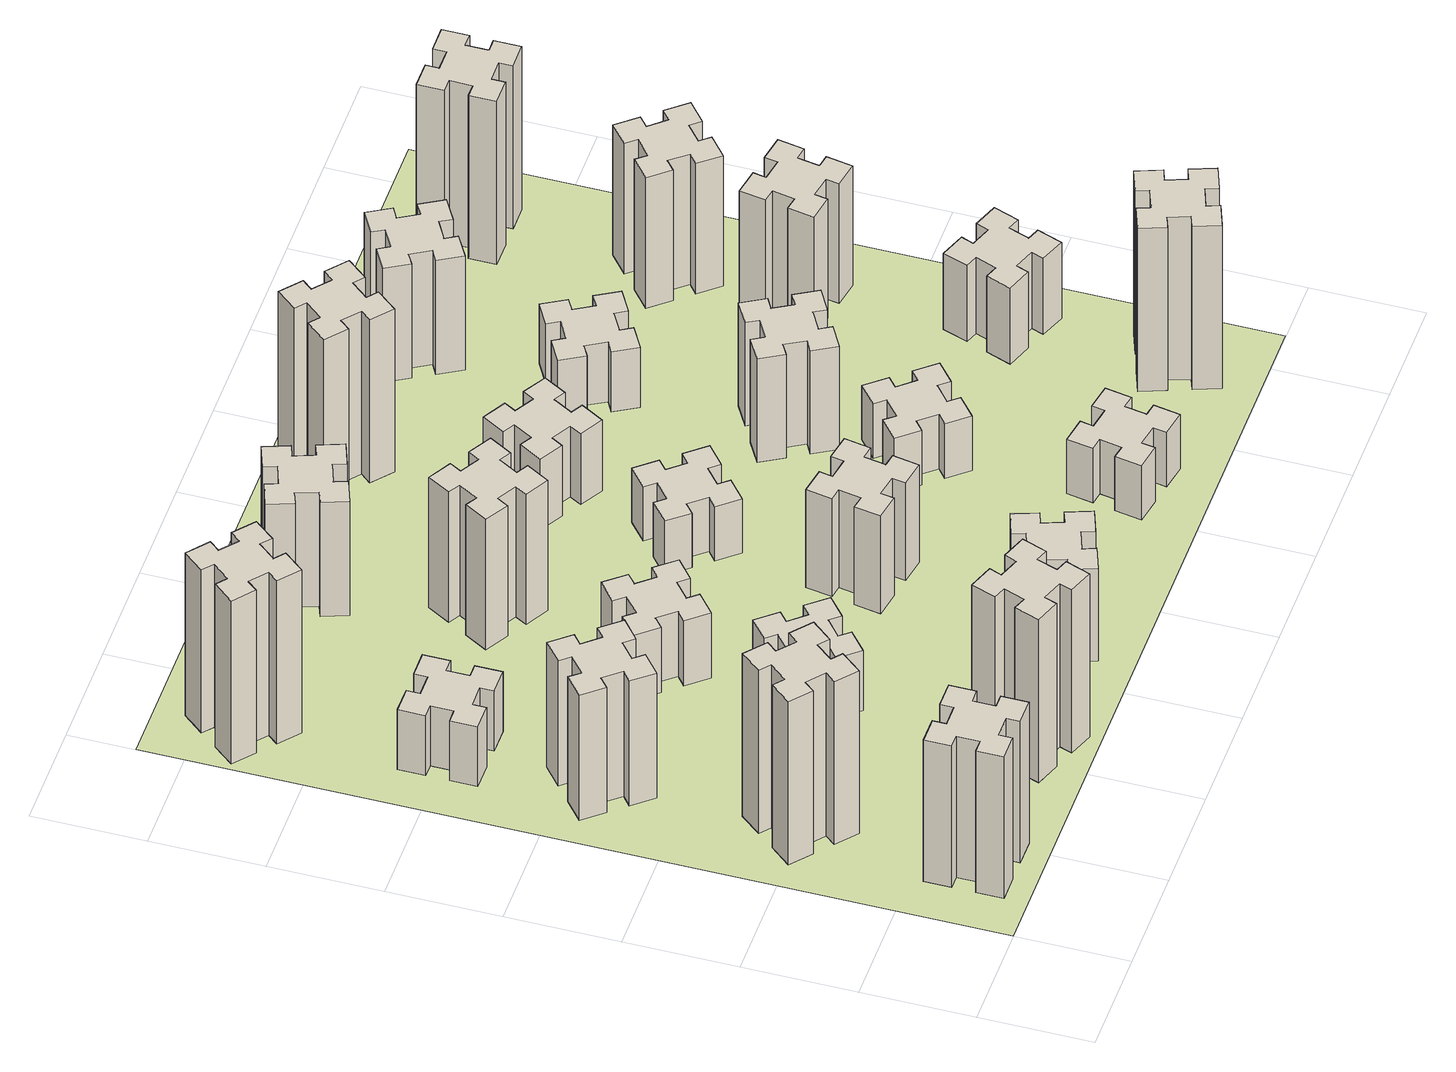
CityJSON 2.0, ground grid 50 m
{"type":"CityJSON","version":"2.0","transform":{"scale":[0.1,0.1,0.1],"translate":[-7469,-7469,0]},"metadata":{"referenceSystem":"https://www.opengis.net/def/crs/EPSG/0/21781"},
"CityObjects":{
"building1":{"type":"Building","attributes":{"class":"1000","function":"1000","usage":"1000","yearOfConstruction":2016,"roofType":"1000","measuredHeight":78,"storeysAboveGround":30,"storeysBelowGround":0},"geometry":[{"type":"Solid","lod":"1","boundaries":[[[[0,1,2,3,4,5,6,7,8,9,10,11,12,13,14,15,16,17,18,19]],[[17,16,20,21]],[[16,15,22,20]],[[15,14,23,22]],[[14,13,24,23]],[[13,12,25,24]],[[12,11,26,25]],[[11,10,27,26]],[[10,9,28,27]],[[9,8,29,28]],[[8,7,30,29]],[[7,6,31,30]],[[6,5,32,31]],[[5,4,33,32]],[[4,3,34,33]],[[3,2,35,34]],[[2,1,36,35]],[[1,0,37,36]],[[0,19,38,37]],[[19,18,39,38]],[[18,17,21,39]],[[24,25,26,27,28,29,30,31,32,33,34,35,36,37,38,39,21,20,22,23]]]]}]},
"building2":{"type":"Building","attributes":{"class":"1000","function":"1000","usage":"1000","yearOfConstruction":2016,"roofType":"1000","measuredHeight":90,"storeysAboveGround":30,"storeysBelowGround":0},"geometry":[{"type":"Solid","lod":"1","boundaries":[[[[40,41,42,43,44,45,46,47,48,49,50,51,52,53,54,55,56,57,58,59]],[[57,56,60,61]],[[56,55,62,60]],[[55,54,63,62]],[[54,53,64,63]],[[53,52,65,64]],[[52,51,66,65]],[[51,50,67,66]],[[50,49,68,67]],[[49,48,69,68]],[[48,47,70,69]],[[47,46,71,70]],[[46,45,72,71]],[[45,44,73,72]],[[44,43,74,73]],[[43,42,75,74]],[[42,41,76,75]],[[41,40,77,76]],[[40,59,78,77]],[[59,58,79,78]],[[58,57,61,79]],[[64,65,66,67,68,69,70,71,72,73,74,75,76,77,78,79,61,60,62,63]]]]}]},
"building3":{"type":"Building","attributes":{"class":"1000","function":"1000","usage":"1000","yearOfConstruction":2016,"roofType":"1000","measuredHeight":69,"storeysAboveGround":30,"storeysBelowGround":0},"geometry":[{"type":"Solid","lod":"1","boundaries":[[[[80,81,82,83,84,85,86,87,88,89,90,91,92,93,94,95,96,97,98,99]],[[97,96,100,101]],[[96,95,102,100]],[[95,94,103,102]],[[94,93,104,103]],[[93,92,105,104]],[[92,91,106,105]],[[91,90,107,106]],[[90,89,108,107]],[[89,88,109,108]],[[88,87,110,109]],[[87,86,111,110]],[[86,85,112,111]],[[85,84,113,112]],[[84,83,114,113]],[[83,82,115,114]],[[82,81,116,115]],[[81,80,117,116]],[[80,99,118,117]],[[99,98,119,118]],[[98,97,101,119]],[[104,105,106,107,108,109,110,111,112,113,114,115,116,117,118,119,101,100,102,103]]]]}]},
"building4":{"type":"Building","attributes":{"class":"1000","function":"1000","usage":"1000","yearOfConstruction":2016,"roofType":"1000","measuredHeight":33,"storeysAboveGround":30,"storeysBelowGround":0},"geometry":[{"type":"Solid","lod":"1","boundaries":[[[[120,121,122,123,124,125,126,127,128,129,130,131,132,133,134,135,136,137,138,139]],[[137,136,140,141]],[[136,135,142,140]],[[135,134,143,142]],[[134,133,144,143]],[[133,132,145,144]],[[132,131,146,145]],[[131,130,147,146]],[[130,129,148,147]],[[129,128,149,148]],[[128,127,150,149]],[[127,126,151,150]],[[126,125,152,151]],[[125,124,153,152]],[[124,123,154,153]],[[123,122,155,154]],[[122,121,156,155]],[[121,120,157,156]],[[120,139,158,157]],[[139,138,159,158]],[[138,137,141,159]],[[144,145,146,147,148,149,150,151,152,153,154,155,156,157,158,159,141,140,142,143]]]]}]},
"building5":{"type":"Building","attributes":{"class":"1000","function":"1000","usage":"1000","yearOfConstruction":2016,"roofType":"1000","measuredHeight":90,"storeysAboveGround":30,"storeysBelowGround":0},"geometry":[{"type":"Solid","lod":"1","boundaries":[[[[160,161,162,163,164,165,166,167,168,169,170,171,172,173,174,175,176,177,178,179]],[[177,176,180,181]],[[176,175,182,180]],[[175,174,183,182]],[[174,173,184,183]],[[173,172,185,184]],[[172,171,186,185]],[[171,170,187,186]],[[170,169,188,187]],[[169,168,189,188]],[[168,167,190,189]],[[167,166,191,190]],[[166,165,192,191]],[[165,164,193,192]],[[164,163,194,193]],[[163,162,195,194]],[[162,161,196,195]],[[161,160,197,196]],[[160,179,198,197]],[[179,178,199,198]],[[178,177,181,199]],[[184,185,186,187,188,189,190,191,192,193,194,195,196,197,198,199,181,180,182,183]]]]}]},
"building6":{"type":"Building","attributes":{"class":"1000","function":"1000","usage":"1000","yearOfConstruction":2016,"roofType":"1000","measuredHeight":90,"storeysAboveGround":30,"storeysBelowGround":0},"geometry":[{"type":"Solid","lod":"1","boundaries":[[[[200,201,202,203,204,205,206,207,208,209,210,211,212,213,214,215,216,217,218,219]],[[217,216,220,221]],[[216,215,222,220]],[[215,214,223,222]],[[214,213,224,223]],[[213,212,225,224]],[[212,211,226,225]],[[211,210,227,226]],[[210,209,228,227]],[[209,208,229,228]],[[208,207,230,229]],[[207,206,231,230]],[[206,205,232,231]],[[205,204,233,232]],[[204,203,234,233]],[[203,202,235,234]],[[202,201,236,235]],[[201,200,237,236]],[[200,219,238,237]],[[219,218,239,238]],[[218,217,221,239]],[[224,225,226,227,228,229,230,231,232,233,234,235,236,237,238,239,221,220,222,223]]]]}]},
"building7":{"type":"Building","attributes":{"class":"1000","function":"1000","usage":"1000","yearOfConstruction":2016,"roofType":"1000","measuredHeight":33,"storeysAboveGround":30,"storeysBelowGround":0},"geometry":[{"type":"Solid","lod":"1","boundaries":[[[[240,241,242,243,244,245,246,247,248,249,250,251,252,253,254,255,256,257,258,259]],[[257,256,260,261]],[[256,255,262,260]],[[255,254,263,262]],[[254,253,264,263]],[[253,252,265,264]],[[252,251,266,265]],[[251,250,267,266]],[[250,249,268,267]],[[249,248,269,268]],[[248,247,270,269]],[[247,246,271,270]],[[246,245,272,271]],[[245,244,273,272]],[[244,243,274,273]],[[243,242,275,274]],[[242,241,276,275]],[[241,240,277,276]],[[240,259,278,277]],[[259,258,279,278]],[[258,257,261,279]],[[264,265,266,267,268,269,270,271,272,273,274,275,276,277,278,279,261,260,262,263]]]]}]},
"building8":{"type":"Building","attributes":{"class":"1000","function":"1000","usage":"1000","yearOfConstruction":2016,"roofType":"1000","measuredHeight":36,"storeysAboveGround":30,"storeysBelowGround":0},"geometry":[{"type":"Solid","lod":"1","boundaries":[[[[280,281,282,283,284,285,286,287,288,289,290,291,292,293,294,295,296,297,298,299]],[[297,296,300,301]],[[296,295,302,300]],[[295,294,303,302]],[[294,293,304,303]],[[293,292,305,304]],[[292,291,306,305]],[[291,290,307,306]],[[290,289,308,307]],[[289,288,309,308]],[[288,287,310,309]],[[287,286,311,310]],[[286,285,312,311]],[[285,284,313,312]],[[284,283,314,313]],[[283,282,315,314]],[[282,281,316,315]],[[281,280,317,316]],[[280,299,318,317]],[[299,298,319,318]],[[298,297,301,319]],[[304,305,306,307,308,309,310,311,312,313,314,315,316,317,318,319,301,300,302,303]]]]}]},
"building9":{"type":"Building","attributes":{"class":"1000","function":"1000","usage":"1000","yearOfConstruction":2016,"roofType":"1000","measuredHeight":51,"storeysAboveGround":30,"storeysBelowGround":0},"geometry":[{"type":"Solid","lod":"1","boundaries":[[[[320,321,322,323,324,325,326,327,328,329,330,331,332,333,334,335,336,337,338,339]],[[337,336,340,341]],[[336,335,342,340]],[[335,334,343,342]],[[334,333,344,343]],[[333,332,345,344]],[[332,331,346,345]],[[331,330,347,346]],[[330,329,348,347]],[[329,328,349,348]],[[328,327,350,349]],[[327,326,351,350]],[[326,325,352,351]],[[325,324,353,352]],[[324,323,354,353]],[[323,322,355,354]],[[322,321,356,355]],[[321,320,357,356]],[[320,339,358,357]],[[339,338,359,358]],[[338,337,341,359]],[[344,345,346,347,348,349,350,351,352,353,354,355,356,357,358,359,341,340,342,343]]]]}]},
"building10":{"type":"Building","attributes":{"class":"1000","function":"1000","usage":"1000","yearOfConstruction":2016,"roofType":"1000","measuredHeight":72,"storeysAboveGround":30,"storeysBelowGround":0},"geometry":[{"type":"Solid","lod":"1","boundaries":[[[[360,361,362,363,364,365,366,367,368,369,370,371,372,373,374,375,376,377,378,379]],[[377,376,380,381]],[[376,375,382,380]],[[375,374,383,382]],[[374,373,384,383]],[[373,372,385,384]],[[372,371,386,385]],[[371,370,387,386]],[[370,369,388,387]],[[369,368,389,388]],[[368,367,390,389]],[[367,366,391,390]],[[366,365,392,391]],[[365,364,393,392]],[[364,363,394,393]],[[363,362,395,394]],[[362,361,396,395]],[[361,360,397,396]],[[360,379,398,397]],[[379,378,399,398]],[[378,377,381,399]],[[384,385,386,387,388,389,390,391,392,393,394,395,396,397,398,399,381,380,382,383]]]]}]},
"building11":{"type":"Building","attributes":{"class":"1000","function":"1000","usage":"1000","yearOfConstruction":2016,"roofType":"1000","measuredHeight":63,"storeysAboveGround":30,"storeysBelowGround":0},"geometry":[{"type":"Solid","lod":"1","boundaries":[[[[400,401,402,403,404,405,406,407,408,409,410,411,412,413,414,415,416,417,418,419]],[[417,416,420,421]],[[416,415,422,420]],[[415,414,423,422]],[[414,413,424,423]],[[413,412,425,424]],[[412,411,426,425]],[[411,410,427,426]],[[410,409,428,427]],[[409,408,429,428]],[[408,407,430,429]],[[407,406,431,430]],[[406,405,432,431]],[[405,404,433,432]],[[404,403,434,433]],[[403,402,435,434]],[[402,401,436,435]],[[401,400,437,436]],[[400,419,438,437]],[[419,418,439,438]],[[418,417,421,439]],[[424,425,426,427,428,429,430,431,432,433,434,435,436,437,438,439,421,420,422,423]]]]}]},
"building12":{"type":"Building","attributes":{"class":"1000","function":"1000","usage":"1000","yearOfConstruction":2016,"roofType":"1000","measuredHeight":54,"storeysAboveGround":30,"storeysBelowGround":0},"geometry":[{"type":"Solid","lod":"1","boundaries":[[[[440,441,442,443,444,445,446,447,448,449,450,451,452,453,454,455,456,457,458,459]],[[457,456,460,461]],[[456,455,462,460]],[[455,454,463,462]],[[454,453,464,463]],[[453,452,465,464]],[[452,451,466,465]],[[451,450,467,466]],[[450,449,468,467]],[[449,448,469,468]],[[448,447,470,469]],[[447,446,471,470]],[[446,445,472,471]],[[445,444,473,472]],[[444,443,474,473]],[[443,442,475,474]],[[442,441,476,475]],[[441,440,477,476]],[[440,459,478,477]],[[459,458,479,478]],[[458,457,461,479]],[[464,465,466,467,468,469,470,471,472,473,474,475,476,477,478,479,461,460,462,463]]]]}]},
"building13":{"type":"Building","attributes":{"class":"1000","function":"1000","usage":"1000","yearOfConstruction":2016,"roofType":"1000","measuredHeight":30,"storeysAboveGround":30,"storeysBelowGround":0},"geometry":[{"type":"Solid","lod":"1","boundaries":[[[[480,481,482,483,484,485,486,487,488,489,490,491,492,493,494,495,496,497,498,499]],[[497,496,500,501]],[[496,495,502,500]],[[495,494,503,502]],[[494,493,504,503]],[[493,492,505,504]],[[492,491,506,505]],[[491,490,507,506]],[[490,489,508,507]],[[489,488,509,508]],[[488,487,510,509]],[[487,486,511,510]],[[486,485,512,511]],[[485,484,513,512]],[[484,483,514,513]],[[483,482,515,514]],[[482,481,516,515]],[[481,480,517,516]],[[480,499,518,517]],[[499,498,519,518]],[[498,497,501,519]],[[504,505,506,507,508,509,510,511,512,513,514,515,516,517,518,519,501,500,502,503]]]]}]},
"building14":{"type":"Building","attributes":{"class":"1000","function":"1000","usage":"1000","yearOfConstruction":2016,"roofType":"1000","measuredHeight":39,"storeysAboveGround":30,"storeysBelowGround":0},"geometry":[{"type":"Solid","lod":"1","boundaries":[[[[520,521,522,523,524,525,526,527,528,529,530,531,532,533,534,535,536,537,538,539]],[[537,536,540,541]],[[536,535,542,540]],[[535,534,543,542]],[[534,533,544,543]],[[533,532,545,544]],[[532,531,546,545]],[[531,530,547,546]],[[530,529,548,547]],[[529,528,549,548]],[[528,527,550,549]],[[527,526,551,550]],[[526,525,552,551]],[[525,524,553,552]],[[524,523,554,553]],[[523,522,555,554]],[[522,521,556,555]],[[521,520,557,556]],[[520,539,558,557]],[[539,538,559,558]],[[538,537,541,559]],[[544,545,546,547,548,549,550,551,552,553,554,555,556,557,558,559,541,540,542,543]]]]}]},
"building15":{"type":"Building","attributes":{"class":"1000","function":"1000","usage":"1000","yearOfConstruction":2016,"roofType":"1000","measuredHeight":30,"storeysAboveGround":30,"storeysBelowGround":0},"geometry":[{"type":"Solid","lod":"1","boundaries":[[[[560,561,562,563,564,565,566,567,568,569,570,571,572,573,574,575,576,577,578,579]],[[577,576,580,581]],[[576,575,582,580]],[[575,574,583,582]],[[574,573,584,583]],[[573,572,585,584]],[[572,571,586,585]],[[571,570,587,586]],[[570,569,588,587]],[[569,568,589,588]],[[568,567,590,589]],[[567,566,591,590]],[[566,565,592,591]],[[565,564,593,592]],[[564,563,594,593]],[[563,562,595,594]],[[562,561,596,595]],[[561,560,597,596]],[[560,579,598,597]],[[579,578,599,598]],[[578,577,581,599]],[[584,585,586,587,588,589,590,591,592,593,594,595,596,597,598,599,581,580,582,583]]]]}]},
"building16":{"type":"Building","attributes":{"class":"1000","function":"1000","usage":"1000","yearOfConstruction":2016,"roofType":"1000","measuredHeight":90,"storeysAboveGround":30,"storeysBelowGround":0},"geometry":[{"type":"Solid","lod":"1","boundaries":[[[[600,601,602,603,604,605,606,607,608,609,610,611,612,613,614,615,616,617,618,619]],[[617,616,620,621]],[[616,615,622,620]],[[615,614,623,622]],[[614,613,624,623]],[[613,612,625,624]],[[612,611,626,625]],[[611,610,627,626]],[[610,609,628,627]],[[609,608,629,628]],[[608,607,630,629]],[[607,606,631,630]],[[606,605,632,631]],[[605,604,633,632]],[[604,603,634,633]],[[603,602,635,634]],[[602,601,636,635]],[[601,600,637,636]],[[600,619,638,637]],[[619,618,639,638]],[[618,617,621,639]],[[624,625,626,627,628,629,630,631,632,633,634,635,636,637,638,639,621,620,622,623]]]]}]},
"building17":{"type":"Building","attributes":{"class":"1000","function":"1000","usage":"1000","yearOfConstruction":2016,"roofType":"1000","measuredHeight":30,"storeysAboveGround":30,"storeysBelowGround":0},"geometry":[{"type":"Solid","lod":"1","boundaries":[[[[640,641,642,643,644,645,646,647,648,649,650,651,652,653,654,655,656,657,658,659]],[[657,656,660,661]],[[656,655,662,660]],[[655,654,663,662]],[[654,653,664,663]],[[653,652,665,664]],[[652,651,666,665]],[[651,650,667,666]],[[650,649,668,667]],[[649,648,669,668]],[[648,647,670,669]],[[647,646,671,670]],[[646,645,672,671]],[[645,644,673,672]],[[644,643,674,673]],[[643,642,675,674]],[[642,641,676,675]],[[641,640,677,676]],[[640,659,678,677]],[[659,658,679,678]],[[658,657,661,679]],[[664,665,666,667,668,669,670,671,672,673,674,675,676,677,678,679,661,660,662,663]]]]}]},
"building18":{"type":"Building","attributes":{"class":"1000","function":"1000","usage":"1000","yearOfConstruction":2016,"roofType":"1000","measuredHeight":57,"storeysAboveGround":30,"storeysBelowGround":0},"geometry":[{"type":"Solid","lod":"1","boundaries":[[[[680,681,682,683,684,685,686,687,688,689,690,691,692,693,694,695,696,697,698,699]],[[697,696,700,701]],[[696,695,702,700]],[[695,694,703,702]],[[694,693,704,703]],[[693,692,705,704]],[[692,691,706,705]],[[691,690,707,706]],[[690,689,708,707]],[[689,688,709,708]],[[688,687,710,709]],[[687,686,711,710]],[[686,685,712,711]],[[685,684,713,712]],[[684,683,714,713]],[[683,682,715,714]],[[682,681,716,715]],[[681,680,717,716]],[[680,699,718,717]],[[699,698,719,718]],[[698,697,701,719]],[[704,705,706,707,708,709,710,711,712,713,714,715,716,717,718,719,701,700,702,703]]]]}]},
"building19":{"type":"Building","attributes":{"class":"1000","function":"1000","usage":"1000","yearOfConstruction":2016,"roofType":"1000","measuredHeight":33,"storeysAboveGround":30,"storeysBelowGround":0},"geometry":[{"type":"Solid","lod":"1","boundaries":[[[[720,721,722,723,724,725,726,727,728,729,730,731,732,733,734,735,736,737,738,739]],[[737,736,740,741]],[[736,735,742,740]],[[735,734,743,742]],[[734,733,744,743]],[[733,732,745,744]],[[732,731,746,745]],[[731,730,747,746]],[[730,729,748,747]],[[729,728,749,748]],[[728,727,750,749]],[[727,726,751,750]],[[726,725,752,751]],[[725,724,753,752]],[[724,723,754,753]],[[723,722,755,754]],[[722,721,756,755]],[[721,720,757,756]],[[720,739,758,757]],[[739,738,759,758]],[[738,737,741,759]],[[744,745,746,747,748,749,750,751,752,753,754,755,756,757,758,759,741,740,742,743]]]]}]},
"building20":{"type":"Building","attributes":{"class":"1000","function":"1000","usage":"1000","yearOfConstruction":2016,"roofType":"1000","measuredHeight":90,"storeysAboveGround":30,"storeysBelowGround":0},"geometry":[{"type":"Solid","lod":"1","boundaries":[[[[760,761,762,763,764,765,766,767,768,769,770,771,772,773,774,775,776,777,778,779]],[[777,776,780,781]],[[776,775,782,780]],[[775,774,783,782]],[[774,773,784,783]],[[773,772,785,784]],[[772,771,786,785]],[[771,770,787,786]],[[770,769,788,787]],[[769,768,789,788]],[[768,767,790,789]],[[767,766,791,790]],[[766,765,792,791]],[[765,764,793,792]],[[764,763,794,793]],[[763,762,795,794]],[[762,761,796,795]],[[761,760,797,796]],[[760,779,798,797]],[[779,778,799,798]],[[778,777,781,799]],[[784,785,786,787,788,789,790,791,792,793,794,795,796,797,798,799,781,780,782,783]]]]}]},
"building21":{"type":"Building","attributes":{"class":"1000","function":"1000","usage":"1000","yearOfConstruction":2016,"roofType":"1000","measuredHeight":63,"storeysAboveGround":30,"storeysBelowGround":0},"geometry":[{"type":"Solid","lod":"1","boundaries":[[[[800,801,802,803,804,805,806,807,808,809,810,811,812,813,814,815,816,817,818,819]],[[817,816,820,821]],[[816,815,822,820]],[[815,814,823,822]],[[814,813,824,823]],[[813,812,825,824]],[[812,811,826,825]],[[811,810,827,826]],[[810,809,828,827]],[[809,808,829,828]],[[808,807,830,829]],[[807,806,831,830]],[[806,805,832,831]],[[805,804,833,832]],[[804,803,834,833]],[[803,802,835,834]],[[802,801,836,835]],[[801,800,837,836]],[[800,819,838,837]],[[819,818,839,838]],[[818,817,821,839]],[[824,825,826,827,828,829,830,831,832,833,834,835,836,837,838,839,821,820,822,823]]]]}]},
"building22":{"type":"Building","attributes":{"class":"1000","function":"1000","usage":"1000","yearOfConstruction":2016,"roofType":"1000","measuredHeight":42,"storeysAboveGround":30,"storeysBelowGround":0},"geometry":[{"type":"Solid","lod":"1","boundaries":[[[[840,841,842,843,844,845,846,847,848,849,850,851,852,853,854,855,856,857,858,859]],[[857,856,860,861]],[[856,855,862,860]],[[855,854,863,862]],[[854,853,864,863]],[[853,852,865,864]],[[852,851,866,865]],[[851,850,867,866]],[[850,849,868,867]],[[849,848,869,868]],[[848,847,870,869]],[[847,846,871,870]],[[846,845,872,871]],[[845,844,873,872]],[[844,843,874,873]],[[843,842,875,874]],[[842,841,876,875]],[[841,840,877,876]],[[840,859,878,877]],[[859,858,879,878]],[[858,857,861,879]],[[864,865,866,867,868,869,870,871,872,873,874,875,876,877,878,879,861,860,862,863]]]]}]},
"building23":{"type":"Building","attributes":{"class":"1000","function":"1000","usage":"1000","yearOfConstruction":2016,"roofType":"1000","measuredHeight":66,"storeysAboveGround":30,"storeysBelowGround":0},"geometry":[{"type":"Solid","lod":"1","boundaries":[[[[880,881,882,883,884,885,886,887,888,889,890,891,892,893,894,895,896,897,898,899]],[[897,896,900,901]],[[896,895,902,900]],[[895,894,903,902]],[[894,893,904,903]],[[893,892,905,904]],[[892,891,906,905]],[[891,890,907,906]],[[890,889,908,907]],[[889,888,909,908]],[[888,887,910,909]],[[887,886,911,910]],[[886,885,912,911]],[[885,884,913,912]],[[884,883,914,913]],[[883,882,915,914]],[[882,881,916,915]],[[881,880,917,916]],[[880,899,918,917]],[[899,898,919,918]],[[898,897,901,919]],[[904,905,906,907,908,909,910,911,912,913,914,915,916,917,918,919,901,900,902,903]]]]}]},
"building24":{"type":"Building","attributes":{"class":"1000","function":"1000","usage":"1000","yearOfConstruction":2016,"roofType":"1000","measuredHeight":72,"storeysAboveGround":30,"storeysBelowGround":0},"geometry":[{"type":"Solid","lod":"1","boundaries":[[[[920,921,922,923,924,925,926,927,928,929,930,931,932,933,934,935,936,937,938,939]],[[937,936,940,941]],[[936,935,942,940]],[[935,934,943,942]],[[934,933,944,943]],[[933,932,945,944]],[[932,931,946,945]],[[931,930,947,946]],[[930,929,948,947]],[[929,928,949,948]],[[928,927,950,949]],[[927,926,951,950]],[[926,925,952,951]],[[925,924,953,952]],[[924,923,954,953]],[[923,922,955,954]],[[922,921,956,955]],[[921,920,957,956]],[[920,939,958,957]],[[939,938,959,958]],[[938,937,941,959]],[[944,945,946,947,948,949,950,951,952,953,954,955,956,957,958,959,941,940,942,943]]]]}]},
"building25":{"type":"Building","attributes":{"class":"1000","function":"1000","usage":"1000","yearOfConstruction":2016,"roofType":"1000","measuredHeight":90,"storeysAboveGround":30,"storeysBelowGround":0},"geometry":[{"type":"Solid","lod":"1","boundaries":[[[[960,961,962,963,964,965,966,967,968,969,970,971,972,973,974,975,976,977,978,979]],[[977,976,980,981]],[[976,975,982,980]],[[975,974,983,982]],[[974,973,984,983]],[[973,972,985,984]],[[972,971,986,985]],[[971,970,987,986]],[[970,969,988,987]],[[969,968,989,988]],[[968,967,990,989]],[[967,966,991,990]],[[966,965,992,991]],[[965,964,993,992]],[[964,963,994,993]],[[963,962,995,994]],[[962,961,996,995]],[[961,960,997,996]],[[960,979,998,997]],[[979,978,999,998]],[[978,977,981,999]],[[984,985,986,987,988,989,990,991,992,993,994,995,996,997,998,999,981,980,982,983]]]]}]},
"landuse1":{"type":"LandUse","attributes":{"name":"plot1","function":"1010"},"geometry":[{"type":"MultiSurface","lod":"1","boundaries":[[[1000,1001,1002,1003]]]}]}
},
"vertices":[
[265,325,0],[265,225,0],[205,225,0],[205,105,0],[325,105,0],[325,165,0],[425,165,0],[425,105,0],[545,105,0],[545,225,0],[485,225,0],[485,325,0],[545,325,0],[545,445,0],[425,445,0],[425,385,0],[325,385,0],[325,445,0],[205,445,0],[205,325,0],[325,385,780],[325,445,780],[425,385,780],[425,445,780],[545,445,780],[545,325,780],[485,325,780],[485,225,780],[545,225,780],[545,105,780],[425,105,780],[425,165,780],[325,165,780],[325,105,780],[205,105,780],[205,225,780],[265,225,780],[265,325,780],[205,325,780],[205,445,780],
[484,1067,0],[408,1132,0],[446,1178,0],[354,1255,0],[277,1163,0],[323,1124,0],[259,1048,0],[213,1086,0],[136,994,0],[228,917,0],[266,963,0],[343,899,0],[304,853,0],[396,776,0],[473,868,0],[427,906,0],[492,983,0],[538,944,0],[615,1036,0],[523,1113,0],[492,983,900],[538,944,900],[427,906,900],[473,868,900],[396,776,900],[304,853,900],[343,899,900],[266,963,900],[228,917,900],[136,994,900],[213,1086,900],[259,1048,900],[323,1124,900],[277,1163,900],[354,1255,900],[446,1178,900],[408,1132,900],[484,1067,900],[523,1113,900],[615,1036,900],
[492,1888,0],[427,1964,0],[473,2003,0],[396,2095,0],[304,2018,0],[343,1972,0],[266,1907,0],[228,1953,0],[136,1876,0],[213,1784,0],[259,1823,0],[323,1746,0],[277,1708,0],[354,1616,0],[446,1693,0],[408,1739,0],[484,1803,0],[523,1757,0],[615,1834,0],[538,1926,0],[484,1803,690],[523,1757,690],[408,1739,690],[446,1693,690],[354,1616,690],[277,1708,690],[323,1746,690],[259,1823,690],[213,1784,690],[136,1876,690],[228,1953,690],[266,1907,690],[343,1972,690],[304,2018,690],[396,2095,690],[473,2003,690],[427,1964,690],[492,1888,690],[538,1926,690],[615,1834,690],
[485,2445,0],[485,2545,0],[545,2545,0],[545,2665,0],[425,2665,0],[425,2605,0],[325,2605,0],[325,2665,0],[205,2665,0],[205,2545,0],[265,2545,0],[265,2445,0],[205,2445,0],[205,2325,0],[325,2325,0],[325,2385,0],[425,2385,0],[425,2325,0],[545,2325,0],[545,2445,0],[425,2385,330],[425,2325,330],[325,2385,330],[325,2325,330],[205,2325,330],[205,2445,330],[265,2445,330],[265,2545,330],[205,2545,330],[205,2665,330],[325,2665,330],[325,2605,330],[425,2605,330],[425,2665,330],[545,2665,330],[545,2545,330],[485,2545,330],[485,2445,330],[545,2445,330],[545,2325,330],
[1029,360,0],[995,266,0],[939,287,0],[897,174,0],[1010,133,0],[1031,189,0],[1125,155,0],[1104,99,0],[1217,57,0],[1258,170,0],[1202,191,0],[1236,285,0],[1292,264,0],[1333,377,0],[1220,418,0],[1200,362,0],[1106,396,0],[1127,452,0],[1014,493,0],[973,380,0],[1106,396,900],[1127,452,900],[1200,362,900],[1220,418,900],[1333,377,900],[1292,264,900],[1236,285,900],[1202,191,900],[1258,170,900],[1217,57,900],[1104,99,900],[1125,155,900],[1031,189,900],[1010,133,900],[897,174,900],[939,287,900],[995,266,900],[1029,360,900],[973,380,900],[1014,493,900],
[384,3387,0],[308,3452,0],[346,3498,0],[254,3575,0],[177,3483,0],[223,3444,0],[159,3368,0],[113,3406,0],[36,3314,0],[128,3237,0],[166,3283,0],[243,3219,0],[204,3173,0],[296,3096,0],[373,3188,0],[327,3226,0],[392,3303,0],[438,3264,0],[515,3356,0],[423,3433,0],[392,3303,900],[438,3264,900],[327,3226,900],[373,3188,900],[296,3096,900],[204,3173,900],[243,3219,900],[166,3283,900],[128,3237,900],[36,3314,900],[113,3406,900],[159,3368,900],[223,3444,900],[177,3483,900],[254,3575,900],[346,3498,900],[308,3452,900],[384,3387,900],[423,3433,900],[515,3356,900],
[1083,1332,0],[1006,1267,0],[968,1313,0],[876,1236,0],[953,1144,0],[999,1183,0],[1063,1106,0],[1017,1068,0],[1094,976,0],[1186,1053,0],[1148,1099,0],[1224,1163,0],[1263,1117,0],[1355,1194,0],[1278,1286,0],[1232,1248,0],[1167,1324,0],[1213,1363,0],[1136,1455,0],[1044,1378,0],[1167,1324,330],[1213,1363,330],[1232,1248,330],[1278,1286,330],[1355,1194,330],[1263,1117,330],[1224,1163,330],[1148,1099,330],[1186,1053,330],[1094,976,330],[1017,1068,330],[1063,1106,330],[999,1183,330],[953,1144,330],[876,1236,330],[968,1313,330],[1006,1267,330],[1083,1332,330],[1044,1378,330],[1136,1455,330],
[1083,1972,0],[1006,1907,0],[968,1953,0],[876,1876,0],[953,1784,0],[999,1823,0],[1063,1746,0],[1017,1708,0],[1094,1616,0],[1186,1693,0],[1148,1739,0],[1224,1803,0],[1263,1757,0],[1355,1834,0],[1278,1926,0],[1232,1888,0],[1167,1964,0],[1213,2003,0],[1136,2095,0],[1044,2018,0],[1167,1964,360],[1213,2003,360],[1232,1888,360],[1278,1926,360],[1355,1834,360],[1263,1757,360],[1224,1803,360],[1148,1739,360],[1186,1693,360],[1094,1616,360],[1017,1708,360],[1063,1746,360],[999,1823,360],[953,1784,360],[876,1876,360],[968,1953,360],[1006,1907,360],[1083,1972,360],[1044,2018,360],[1136,2095,360],
[1765,496,0],[1671,462,0],[1650,518,0],[1537,477,0],[1579,364,0],[1635,385,0],[1669,291,0],[1613,270,0],[1654,157,0],[1767,199,0],[1746,255,0],[1840,289,0],[1860,233,0],[1973,274,0],[1932,387,0],[1876,366,0],[1842,460,0],[1898,480,0],[1857,593,0],[1744,552,0],[1842,460,510],[1898,480,510],[1876,366,510],[1932,387,510],[1973,274,510],[1860,233,510],[1840,289,510],[1746,255,510],[1767,199,510],[1654,157,510],[1613,270,510],[1669,291,510],[1635,385,510],[1579,364,510],[1537,477,510],[1650,518,510],[1671,462,510],[1765,496,510],[1744,552,510],[1857,593,510],
[1314,2666,0],[1227,2716,0],[1257,2768,0],[1153,2828,0],[1093,2724,0],[1145,2694,0],[1095,2607,0],[1043,2637,0],[983,2533,0],[1087,2473,0],[1117,2525,0],[1204,2475,0],[1174,2423,0],[1278,2363,0],[1338,2467,0],[1286,2497,0],[1336,2584,0],[1388,2554,0],[1448,2658,0],[1344,2718,0],[1336,2584,720],[1388,2554,720],[1286,2497,720],[1338,2467,720],[1278,2363,720],[1174,2423,720],[1204,2475,720],[1117,2525,720],[1087,2473,720],[983,2533,720],[1043,2637,720],[1095,2607,720],[1145,2694,720],[1093,2724,720],[1153,2828,720],[1257,2768,720],[1227,2716,720],[1314,2666,720],[1344,2718,720],[1448,2658,720],
[995,3345,0],[1029,3251,0],[973,3230,0],[1014,3117,0],[1127,3159,0],[1106,3215,0],[1200,3249,0],[1220,3193,0],[1333,3234,0],[1292,3347,0],[1236,3326,0],[1202,3420,0],[1258,3440,0],[1217,3553,0],[1104,3512,0],[1125,3456,0],[1031,3422,0],[1010,3478,0],[897,3437,0],[939,3324,0],[1031,3422,630],[1010,3478,630],[1125,3456,630],[1104,3512,630],[1217,3553,630],[1258,3440,630],[1202,3420,630],[1236,3326,630],[1292,3347,630],[1333,3234,630],[1220,3193,630],[1200,3249,630],[1106,3215,630],[1127,3159,630],[1014,3117,630],[973,3230,630],[1029,3251,630],[995,3345,630],[939,3324,630],[897,3437,630],
[1955,1147,0],[1972,1245,0],[2031,1235,0],[2052,1353,0],[1934,1374,0],[1924,1315,0],[1825,1332,0],[1836,1391,0],[1717,1412,0],[1697,1294,0],[1756,1284,0],[1738,1185,0],[1679,1196,0],[1658,1077,0],[1777,1057,0],[1787,1116,0],[1885,1098,0],[1875,1039,0],[1993,1018,0],[2014,1137,0],[1885,1098,540],[1875,1039,540],[1787,1116,540],[1777,1057,540],[1658,1077,540],[1679,1196,540],[1738,1185,540],[1756,1284,540],[1697,1294,540],[1717,1412,540],[1836,1391,540],[1825,1332,540],[1924,1315,540],[1934,1374,540],[2052,1353,540],[2031,1235,540],[1972,1245,540],[1955,1147,540],[2014,1137,540],[1993,1018,540],
[1972,1988,0],[1907,2064,0],[1953,2103,0],[1876,2195,0],[1784,2118,0],[1823,2072,0],[1746,2007,0],[1708,2053,0],[1616,1976,0],[1693,1884,0],[1739,1923,0],[1803,1846,0],[1757,1808,0],[1834,1716,0],[1926,1793,0],[1888,1839,0],[1964,1903,0],[2003,1857,0],[2095,1934,0],[2018,2026,0],[1964,1903,300],[2003,1857,300],[1888,1839,300],[1926,1793,300],[1834,1716,300],[1757,1808,300],[1803,1846,300],[1739,1923,300],[1693,1884,300],[1616,1976,300],[1708,2053,300],[1746,2007,300],[1823,2072,300],[1784,2118,300],[1876,2195,300],[1953,2103,300],[1907,2064,300],[1972,1988,300],[2018,2026,300],[2095,1934,300],
[2026,2497,0],[2076,2584,0],[2128,2554,0],[2188,2658,0],[2084,2718,0],[2054,2666,0],[1967,2716,0],[1997,2768,0],[1893,2828,0],[1833,2724,0],[1885,2694,0],[1835,2607,0],[1783,2637,0],[1723,2533,0],[1827,2473,0],[1857,2525,0],[1944,2475,0],[1914,2423,0],[2018,2363,0],[2078,2467,0],[1944,2475,390],[1914,2423,390],[1857,2525,390],[1827,2473,390],[1723,2533,390],[1783,2637,390],[1835,2607,390],[1885,2694,390],[1833,2724,390],[1893,2828,390],[1997,2768,390],[1967,2716,390],[2054,2666,390],[2084,2718,390],[2188,2658,390],[2128,2554,390],[2076,2584,390],[2026,2497,390],[2078,2467,390],[2018,2363,390],
[2596,444,0],[2578,345,0],[2519,356,0],[2498,237,0],[2617,217,0],[2627,276,0],[2725,258,0],[2715,199,0],[2833,178,0],[2854,297,0],[2795,307,0],[2812,405,0],[2871,395,0],[2892,513,0],[2774,534,0],[2764,475,0],[2665,492,0],[2676,551,0],[2557,572,0],[2537,454,0],[2665,492,300],[2676,551,300],[2764,475,300],[2774,534,300],[2892,513,300],[2871,395,300],[2812,405,300],[2795,307,300],[2854,297,300],[2833,178,300],[2715,199,300],[2725,258,300],[2627,276,300],[2617,217,300],[2498,237,300],[2519,356,300],[2578,345,300],[2596,444,300],[2537,454,300],[2557,572,300],
[1746,3383,0],[1823,3319,0],[1784,3273,0],[1876,3196,0],[1953,3288,0],[1907,3326,0],[1972,3403,0],[2018,3364,0],[2095,3456,0],[2003,3533,0],[1964,3487,0],[1888,3552,0],[1926,3598,0],[1834,3675,0],[1757,3583,0],[1803,3544,0],[1739,3468,0],[1693,3506,0],[1616,3414,0],[1708,3337,0],[1739,3468,900],[1693,3506,900],[1803,3544,900],[1757,3583,900],[1834,3675,900],[1926,3598,900],[1888,3552,900],[1964,3487,900],[2003,3533,900],[2095,3456,900],[2018,3364,900],[1972,3403,900],[1907,3326,900],[1953,3288,900],[1876,3196,900],[1784,3273,900],[1823,3319,900],[1746,3383,900],[1708,3337,900],[1616,3414,900],
[2628,1099,0],[2704,1163,0],[2743,1117,0],[2835,1194,0],[2758,1286,0],[2712,1248,0],[2647,1324,0],[2693,1363,0],[2616,1455,0],[2524,1378,0],[2563,1332,0],[2486,1267,0],[2448,1313,0],[2356,1236,0],[2433,1144,0],[2479,1183,0],[2543,1106,0],[2497,1068,0],[2574,976,0],[2666,1053,0],[2543,1106,300],[2497,1068,300],[2479,1183,300],[2433,1144,300],[2356,1236,300],[2448,1313,300],[2486,1267,300],[2563,1332,300],[2524,1378,300],[2616,1455,300],[2693,1363,300],[2647,1324,300],[2712,1248,300],[2758,1286,300],[2835,1194,300],[2743,1117,300],[2704,1163,300],[2628,1099,300],[2666,1053,300],[2574,976,300],
[2584,1876,0],[2497,1826,0],[2467,1878,0],[2363,1818,0],[2423,1714,0],[2475,1744,0],[2525,1657,0],[2473,1627,0],[2533,1523,0],[2637,1583,0],[2607,1635,0],[2694,1685,0],[2724,1633,0],[2828,1693,0],[2768,1797,0],[2716,1767,0],[2666,1854,0],[2718,1884,0],[2658,1988,0],[2554,1928,0],[2666,1854,570],[2718,1884,570],[2716,1767,570],[2768,1797,570],[2828,1693,570],[2724,1633,570],[2694,1685,570],[2607,1635,570],[2637,1583,570],[2533,1523,570],[2473,1627,570],[2525,1657,570],[2475,1744,570],[2423,1714,570],[2363,1818,570],[2467,1878,570],[2497,1826,570],[2584,1876,570],[2554,1928,570],[2658,1988,570],
[2475,2584,0],[2525,2497,0],[2473,2467,0],[2533,2363,0],[2637,2423,0],[2607,2475,0],[2694,2525,0],[2724,2473,0],[2828,2533,0],[2768,2637,0],[2716,2607,0],[2666,2694,0],[2718,2724,0],[2658,2828,0],[2554,2768,0],[2584,2716,0],[2497,2666,0],[2467,2718,0],[2363,2658,0],[2423,2554,0],[2497,2666,330],[2467,2718,330],[2584,2716,330],[2554,2768,330],[2658,2828,330],[2718,2724,330],[2666,2694,330],[2716,2607,330],[2768,2637,330],[2828,2533,330],[2724,2473,330],[2694,2525,330],[2607,2475,330],[2637,2423,330],[2533,2363,330],[2473,2467,330],[2525,2497,330],[2475,2584,330],[2423,2554,330],[2363,2658,330],
[3556,366,0],[3522,460,0],[3578,480,0],[3537,593,0],[3424,552,0],[3445,496,0],[3351,462,0],[3330,518,0],[3217,477,0],[3259,364,0],[3315,385,0],[3349,291,0],[3293,270,0],[3334,157,0],[3447,199,0],[3426,255,0],[3520,289,0],[3540,233,0],[3653,274,0],[3612,387,0],[3520,289,900],[3540,233,900],[3426,255,900],[3447,199,900],[3334,157,900],[3293,270,900],[3349,291,900],[3315,385,900],[3259,364,900],[3217,477,900],[3330,518,900],[3351,462,900],[3445,496,900],[3424,552,900],[3537,593,900],[3578,480,900],[3522,460,900],[3556,366,900],[3612,387,900],[3653,274,900],
[2716,3347,0],[2666,3434,0],[2718,3464,0],[2658,3568,0],[2554,3508,0],[2584,3456,0],[2497,3406,0],[2467,3458,0],[2363,3398,0],[2423,3294,0],[2475,3324,0],[2525,3237,0],[2473,3207,0],[2533,3103,0],[2637,3163,0],[2607,3215,0],[2694,3265,0],[2724,3213,0],[2828,3273,0],[2768,3377,0],[2694,3265,630],[2724,3213,630],[2607,3215,630],[2637,3163,630],[2533,3103,630],[2473,3207,630],[2525,3237,630],[2475,3324,630],[2423,3294,630],[2363,3398,630],[2467,3458,630],[2497,3406,630],[2584,3456,630],[2554,3508,630],[2658,3568,630],[2718,3464,630],[2666,3434,630],[2716,3347,630],[2768,3377,630],[2828,3273,630],
[3351,1029,0],[3445,995,0],[3424,939,0],[3537,897,0],[3578,1010,0],[3522,1031,0],[3556,1125,0],[3612,1104,0],[3653,1217,0],[3540,1258,0],[3520,1202,0],[3426,1236,0],[3447,1292,0],[3334,1333,0],[3293,1220,0],[3349,1200,0],[3315,1106,0],[3259,1127,0],[3217,1014,0],[3330,973,0],[3315,1106,420],[3259,1127,420],[3349,1200,420],[3293,1220,420],[3334,1333,420],[3447,1292,420],[3426,1236,420],[3520,1202,420],[3540,1258,420],[3653,1217,420],[3612,1104,420],[3556,1125,420],[3522,1031,420],[3578,1010,420],[3537,897,420],[3424,939,420],[3445,995,420],[3351,1029,420],[3330,973,420],[3217,1014,420],
[3267,1856,0],[3365,1838,0],[3355,1779,0],[3473,1758,0],[3494,1877,0],[3435,1887,0],[3452,1985,0],[3511,1975,0],[3532,2093,0],[3414,2114,0],[3404,2055,0],[3305,2072,0],[3316,2131,0],[3197,2152,0],[3177,2034,0],[3236,2024,0],[3218,1925,0],[3159,1936,0],[3138,1817,0],[3257,1797,0],[3218,1925,660],[3159,1936,660],[3236,2024,660],[3177,2034,660],[3197,2152,660],[3316,2131,660],[3305,2072,660],[3404,2055,660],[3414,2114,660],[3532,2093,660],[3511,1975,660],[3452,1985,660],[3435,1887,660],[3494,1877,660],[3473,1758,660],[3355,1779,660],[3365,1838,660],[3267,1856,660],[3257,1797,660],[3138,1817,660],
[3219,2463,0],[3283,2386,0],[3237,2348,0],[3314,2256,0],[3406,2333,0],[3368,2379,0],[3444,2443,0],[3483,2397,0],[3575,2474,0],[3498,2566,0],[3452,2528,0],[3387,2604,0],[3433,2643,0],[3356,2735,0],[3264,2658,0],[3303,2612,0],[3226,2547,0],[3188,2593,0],[3096,2516,0],[3173,2424,0],[3226,2547,720],[3188,2593,720],[3303,2612,720],[3264,2658,720],[3356,2735,720],[3433,2643,720],[3387,2604,720],[3452,2528,720],[3498,2566,720],[3575,2474,720],[3483,2397,720],[3444,2443,720],[3368,2379,720],[3406,2333,720],[3314,2256,720],[3237,2348,720],[3283,2386,720],[3219,2463,720],[3173,2424,720],[3096,2516,720],
[3285,3225,0],[3385,3225,0],[3385,3165,0],[3505,3165,0],[3505,3285,0],[3445,3285,0],[3445,3385,0],[3505,3385,0],[3505,3505,0],[3385,3505,0],[3385,3445,0],[3285,3445,0],[3285,3505,0],[3165,3505,0],[3165,3385,0],[3225,3385,0],[3225,3285,0],[3165,3285,0],[3165,3165,0],[3285,3165,0],[3225,3285,900],[3165,3285,900],[3225,3385,900],[3165,3385,900],[3165,3505,900],[3285,3505,900],[3285,3445,900],[3385,3445,900],[3385,3505,900],[3505,3505,900],[3505,3385,900],[3445,3385,900],[3445,3285,900],[3505,3285,900],[3505,3165,900],[3385,3165,900],[3385,3225,900],[3285,3225,900],[3285,3165,900],[3165,3165,900],
[5,3705,0],[3705,3705,0],[3705,5,0],[5,5,0]
]}
